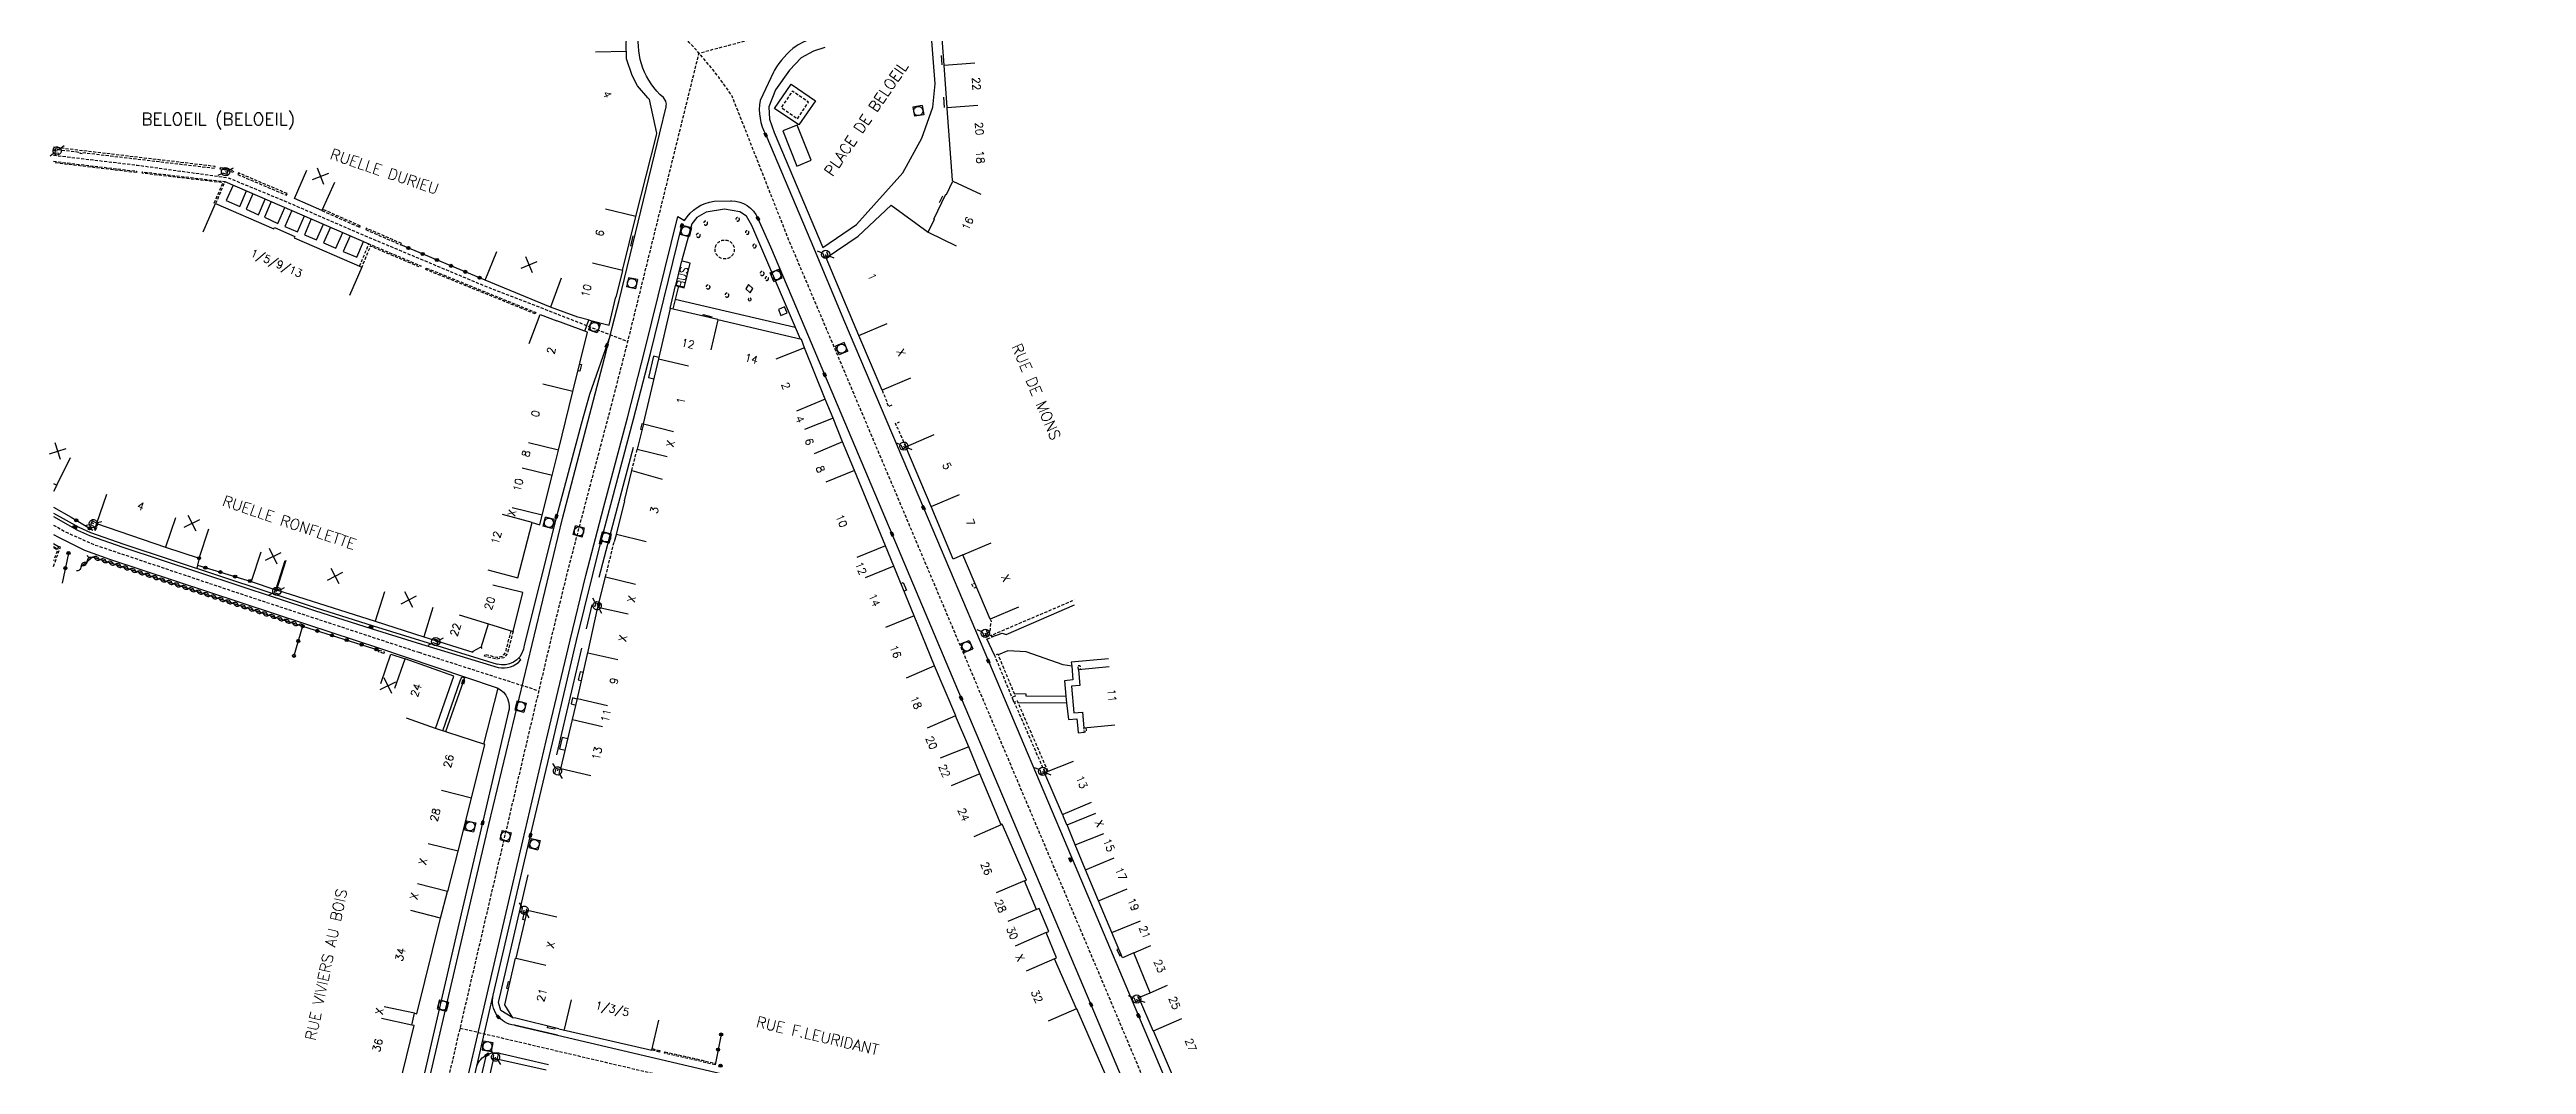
# Model space of a CAD drawing. Header units: millimetres. Extents: x 104999 to 106000, y 137000 to 138000.
# Drawn here: x 104999.4 to 105400.2, y 137584.1 to 137748.4 of the extents above; entities that cross this region are included whole.
import ezdxf
from ezdxf.enums import TextEntityAlignment as Align

# ---------------------------------------------------------------- set-up
doc = ezdxf.new("R2010")
doc.units = ezdxf.units.MM
doc.linetypes.add('DASHED', pattern=[0.75, 0.5, -0.25])
doc.layers.get('0').update_dxf_attribs({"linetype": 'CONTINUOUS'})
for name, color, linetype in [('W0001', 6, 'DASHED'), ('W0008', 7, 'CONTINUOUS'), ('W0100', 7, 'CONTINUOUS'), ('W0105', 7, 'CONTINUOUS'), ('W0112', 1, 'DASHED'), ('W0310', 3, 'CONTINUOUS'), ('W0322', 7, 'CONTINUOUS'), ('W0334', 7, 'CONTINUOUS'), ('W0400', 7, 'CONTINUOUS'), ('W0420', 7, 'CONTINUOUS'), ('W0471', 7, 'CONTINUOUS'), ('W0980', 7, 'CONTINUOUS'), ('W0984', 7, 'CONTINUOUS'), ('W0989', 7, 'CONTINUOUS'), ('W0991', 7, 'CONTINUOUS'), ('W1102', 7, 'CONTINUOUS')]:
    doc.layers.add(name, color=color, linetype=linetype)
doc.styles.get("Standard").update_dxf_attribs({"font": 'romans.shx', "width": 0.85})

# ---------------------------------------------------------------- blocks, each defined once
blk = doc.blocks.new('T420')
for p, q in [((0.75, 0.75), (-0.75, 0.75)), ((-0.75, 0.75), (-0.75, -0.75)), ((0.75, 0.75), (0.75, -0.75)), ((0.75, -0.75), (-0.75, -0.75))]:
    blk.add_line(p, q)
blk.add_ellipse((0, 0), major_axis=(-0.53, 0.53), ratio=1, start_param=3.926991, end_param=10.210176)
blk = doc.blocks.new('T471')
for p, q in [((-0.333334, 0.333334), (-0.333334, -0.333334)), ((-0.333334, 0.333334), (0.333334, 0.333334)), ((-0.333334, 0), (0, 0)), ((0.500001, 0.500001), (1.000002, 1.000002)), ((-0.500001, -0.500001), (-1.000002, -1.000002)), ((-0.333334, -0.333334), (0.333334, -0.333334))]:
    blk.add_line(p, q)
blk.add_ellipse((0, 0), major_axis=(0.471405, 0.471405), ratio=1, start_param=5.4977871438, end_param=11.780972451)
blk = doc.blocks.new('T400')
for p, q in [((-0.15, 0.3), (0.15, 0.3)), ((-0.15, -0.25), (-0.15, 0.3)), ((-0.15, 0.15), (0.15, 0.15)), ((-0.15, 0), (0.15, 0)), ((0.15, 0.3), (0.15, -0.25)), ((-0.15, -0.15), (0.15, -0.15)), ((-0.15, -0.25), (-0.15, -0.3)), ((-0.15, -0.3), (0.15, -0.3)), ((0.15, -0.3), (0.15, -0.25))]:
    blk.add_line(p, q)
blk = doc.blocks.new('t322o')
at = {"color": 0, "linetype": 'Continuous'}
for radius in [0.25, 0.15]:
    blk.add_circle((0, 0), radius, dxfattribs=at)
blk = doc.blocks.new('t991o')
at = {"color": 0, "linetype": 'Continuous'}
for p, q in [((-1, 1), (1, -1)), ((-1, -1), (1, 1))]:
    blk.add_line(p, q, dxfattribs=at)
blk = doc.blocks.new('t310o')
at = {"color": 0, "linetype": 'Continuous'}
for centre, start, end in [((-0.5, 0.38), 216.8699, 323.1304), ((0.5, -0.37), 36.8699, 143.1303)]:
    blk.add_arc(centre, 0.625, start, end, dxfattribs=at)

msp = doc.modelspace()

# ---------------------------------------------------------------- linework, layer by layer
at = {"layer": 'W0001'}
msp.add_line((105059.14, 137650.8), (105078.59, 137644.57), dxfattribs=at)
at = {"layer": 'W0001', "flags": 128}
msp.add_lwpolyline([(105413.29, 137021.14), (105369.41, 137125.33), (105336.47, 137203.44), (105317.04, 137251.43), (105277.7, 137344.55), (105240.37, 137432.98), (105199.24, 137529.91), (105195.36, 137536.86), (105186.16, 137558.73), (105178.61, 137576.56), (105176.16, 137582.37), (105170.82, 137595.03), (105161.86, 137616.2), (105149.82, 137644.64), (105138.61, 137671.18), (105127.71, 137696.98), (105125.09, 137703.17), (105118.96, 137717.63), (105109.82, 137740.83, 0.111965), (105088.34, 137761.16, 0.111965)], format="xyb", dxfattribs=at)
for points in [[(105000, 137312.03), (105001, 137316.17), (105012.92, 137365.42), (105018.51, 137388.54), (105024.67, 137414.11), (105036.4, 137463.39), (105049.15, 137517.94), (105051.88, 137529.7), (105057.93, 137556), (105067.32, 137596.39), (105073.05, 137620.97), (105076.84, 137637.18), (105080.68, 137653.46), (105083.25, 137663.97), (105086.12, 137674.95), (105089.97, 137689.5), (105092.85, 137700.66), (105104.48, 137747.78), (105143.95, 137758.27)], [(105000, 137731.26), (105013.57, 137729.65), (105028.22, 137727.63), (105037.32, 137723.89), (105050.15, 137718.34), (105069.52, 137710.22), (105092.96, 137701.1)], [(105000, 137671.4), (105002.32, 137670.12), (105006.52, 137668.25), (105031.28, 137659.94), (105059.14, 137650.8)], [(105065.83, 137589.98), (105162.74, 137567.24)]]:
    msp.add_lwpolyline(points, dxfattribs=at)
at = {"layer": 'W0008', "flags": 128}
for points in [[(105058.11, 137569.95), (105066.69, 137606.87), (105070.44, 137622.95), (105082.38, 137672.45), (105089.42, 137699.44), (105090.44, 137703.36), (105091.54, 137707.76), (105098.13, 137734.89), (105099.13, 137739.07, 0.154482), (105099.11, 137739.94), (105099.09, 137740.01), (105098.7, 137740.6, -0.256946), (105094.77, 137751.11), (105094.79, 137751.29, 0.201777), (105093.8, 137753.46), (105093.55, 137753.67), (105089.91, 137756.17), (105086.64, 137758.42)], [(105153.03, 137757.09), (105127.34, 137751.43, 0.084368), (105120.54, 137749.12), (105120.18, 137748.92, 0.107291), (105116.69, 137745), (105116.52, 137744.69), (105114.35, 137740.1, 0.165971), (105115.26, 137734.55), (105115.26, 137734.55), (105122.55, 137717.32), (105128.03, 137704.28), (105140.79, 137674.17), (105151.29, 137649.38), (105164.73, 137617.64), (105175.58, 137591.98), (105182.28, 137576.12)], [(105060.85, 137555.32), (105070.24, 137595.71), (105075.97, 137620.28), (105079.76, 137636.49), (105083.6, 137652.75), (105086.16, 137663.24), (105089.02, 137674.19), (105092.87, 137688.75), (105095.76, 137699.93), (105101.05, 137721.36), (105102.14, 137720.67, -0.236395), (105106.9, 137723.8), (105109.55, 137723.86), (105109.7, 137723.86, -0.303904), (105114, 137721.04), (105114.01, 137721.01), (105116.04, 137716.4), (105122.17, 137701.94), (105124.79, 137695.75), (105135.69, 137669.95), (105146.9, 137643.4), (105158.94, 137614.96), (105167.9, 137593.8), (105173.24, 137581.14)], [(105059.58, 137652.12), (105071.99, 137648.35, 0.272934), (105075.6, 137649.53), (105075.65, 137649.6), (105075.3, 137649.91)], [(105074.59, 137590.47), (105081.58, 137588.84), (105074.59, 137590.47, -0.462249), (105071.18, 137595.3)], [(105068.52, 137583.83, -0.421973), (105072.66, 137585.79), (105080.09, 137584.09)]]:
    msp.add_lwpolyline(points, format="xyb", dxfattribs=at)
at = {"layer": 'W0008'}
for points in [[(105000, 137672.76), (105003.88, 137670.59), (105005.84, 137669.73), (105011.22, 137667.81), (105042.22, 137657.57), (105051.6, 137654.6), (105059.58, 137652.12)], [(105000, 137669.88), (105000.82, 137669.43), (105005.04, 137667.31), (105009.05, 137665.89), (105040.96, 137655.34), (105052.77, 137651.46), (105056.89, 137650.08)], [(105081.58, 137588.84), (105118.55, 137580.17), (105163.53, 137569.63)]]:
    msp.add_lwpolyline(points, dxfattribs=at)
at = {"layer": 'W0100', "flags": 128}
for points in [[(105086.75, 137704.55), (105089.95, 137703.76), (105091.03, 137708.31), (105091.07, 137708.3), (105092.13, 137712.56), (105092.07, 137712.57), (105094.22, 137721.36), (105097.6, 137734.48), (105097.64, 137734.82), (105096.48, 137740.29), (105096.16, 137740.55), (105094.51, 137742.49), (105093.63, 137744.14), (105092.76, 137746.87), (105092.69, 137749.46), (105092.82, 137751.03), (105092.89, 137751.37), (105092.93, 137751.37), (105092.99, 137751.74), (105085.67, 137756.83)], [(105138.7, 137695.18), (105134.09, 137693.23), (105130.34, 137702.06), (105125.03, 137714.67), (105130.2, 137718.13), (105135.59, 137723.17), (105141.55, 137718.78), (105142.57, 137720.89), (105142.45, 137720.92), (105144.41, 137724.94), (105144.54, 137724.88), (105145.53, 137727.04), (105145.47, 137727.19), (105144.62, 137738.81), (105144.65, 137738.97), (105144.14, 137745.84), (105143.62, 137753.06), (105153.45, 137755.18)], [(105070.32, 137664.13), (105075.16, 137662.87), (105077.49, 137671.82), (105078.7, 137671.45), (105079.1, 137672.99), (105080.7, 137679.4), (105081.73, 137683.51), (105084.06, 137693), (105086.42, 137702.62), (105081.45, 137704.45)], [(105173.3, 137575.43), (105165.59, 137593.1), (105165.55, 137593.08), (105162, 137601.21), (105162.33, 137601.35), (105160.64, 137605.43), (105161.06, 137605.6), (105159.49, 137609.36), (105159.08, 137609.19), (105157.15, 137613.79), (105157.45, 137613.92), (105154.5, 137620.77), (105153.51, 137622.98), (105153.35, 137622.9), (105149.92, 137631.13), (105148.15, 137635.52), (105148.12, 137635.51), (105145.97, 137640.52), (105146.02, 137640.54), (105142.58, 137648.6), (105139.27, 137656.69), (105136, 137664.73), (105136.02, 137664.74), (105134.65, 137668.06), (105129.63, 137680.23), (105127.71, 137684.84), (105126.16, 137688.72), (105124.86, 137691.75), (105121.52, 137700.08), (105121.05, 137701.44), (105107.52, 137704.62), (105107.53, 137704.65), (105099.82, 137706.47), (105097.92, 137698.32), (105095.43, 137687.8), (105095.5, 137687.77), (105094.47, 137683.69), (105099.32, 137682.47)], [(105156.17, 137658.1), (105151.56, 137656.16), (105147.17, 137666.59), (105145.62, 137665.88), (105142.04, 137674.39), (105137.92, 137684.08), (105142.53, 137686.04)], [(105095.94, 137668.66), (105091.09, 137669.89), (105092.47, 137675.32), (105092.43, 137675.33), (105093.6, 137680.23), (105098.51, 137678.82)], [(105061.38, 137658.07), (105059.92, 137653.29), (105067.89, 137650.85), (105067.93, 137650.98), (105069.12, 137651.62), (105069.24, 137651.58), (105070.41, 137655.41), (105074.42, 137654.18), (105075.97, 137660.47), (105071.12, 137661.67)], [(105086.95, 137630.8), (105082.09, 137631.96), (105083.99, 137639.94), (105084.78, 137643.31), (105086.48, 137650.75), (105086.5, 137650.73), (105088.11, 137658.1), (105089.35, 137663.04), (105094.2, 137661.83)], [(105051.19, 137573.86), (105056.19, 137574.03), (105055.98, 137580.46), (105055.96, 137580.47), (105058.36, 137590.39), (105058, 137590.48), (105058.41, 137592.4), (105058.82, 137592.31), (105062.66, 137607.76), (105063.77, 137612.09), (105063.83, 137612.09), (105065.47, 137618.62), (105067.63, 137627.21), (105069.8, 137635.89), (105061.83, 137638.49), (105064.77, 137646.93), (105056.89, 137649.72)], [(105170.85, 137648.44), (105165.87, 137647.96), (105166.11, 137645.44), (105164.74, 137645.31), (105165.14, 137640.98), (105166.53, 137641.12), (105166.77, 137638.58), (105171.75, 137639.06)], [(105167.92, 137626.51), (105163.32, 137624.55), (105163.27, 137624.53), (105160.43, 137631.17), (105160.5, 137631.19), (105160.44, 137631.33), (105165.09, 137633.16)], [(105204.25, 137546.26), (105199.68, 137544.22), (105194.88, 137555.01), (105192.32, 137560.79), (105190.14, 137565.81), (105188.88, 137565.25), (105187.25, 137568.66), (105182.08, 137579.54), (105181.64, 137580.79), (105181.73, 137580.84), (105178.02, 137589.55), (105177.97, 137589.53), (105175.65, 137594.93), (105177.5, 137595.7), (105174.81, 137602.14), (105173, 137601.37), (105171.27, 137605.43), (105169.14, 137610.58), (105167.03, 137615.57), (105165.32, 137619.64), (105165.34, 137619.66), (105164.05, 137622.9), (105168.69, 137624.76)], [(105081.79, 137589.87), (105074.82, 137591.57), (105074.32, 137591.62), (105073.03, 137593.73), (105074.79, 137601.3), (105074.89, 137601.28), (105076.71, 137609.08), (105081.47, 137607.97)], [(105068.41, 137525.38), (105063.53, 137526.46), (105065.09, 137533.49), (105066.29, 137538.95), (105067.26, 137543.31), (105061.74, 137544.26), (105063.36, 137551.06), (105064.69, 137556.64), (105066.9, 137566), (105068.75, 137573.92), (105071.28, 137585.09), (105079.75, 137583.2)]]:
    msp.add_lwpolyline(points, dxfattribs=at)
for points in [[(105120.29, 137729.5), (105122.63, 137730.45), (105120.34, 137736.14), (105118.01, 137735.19)], [(105100.69, 137710.16), (105102.09, 137709.8), (105103.04, 137713.81), (105101.65, 137714.17)], [(105112.06, 137709.62), (105112.76, 137708.97), (105113.17, 137709.68), (105112.48, 137710.33)], [(105117.33, 137706.29), (105117.73, 137705.31), (105118.72, 137705.73), (105118.32, 137706.71)]]:
    msp.add_lwpolyline(points, close=True, dxfattribs=at)
at = {"layer": 'W0100'}
for points in [[(105045.48, 137726.86), (105043.45, 137722.29), (105038.99, 137724.26), (105041.02, 137728.83)], [(105024.24, 137718.83), (105026.23, 137723.42), (105035.67, 137719.32), (105035.77, 137719.54), (105039.07, 137718.09), (105038.98, 137717.88), (105049.89, 137713.15), (105047.9, 137708.56)], [(105086.75, 137704.55), (105084.88, 137705.04), (105080.46, 137706.67), (105069.85, 137711.05), (105071.75, 137715.67)], [(105077.01, 137700.77), (105078.76, 137705.46), (105081.45, 137704.45)], [(105000, 137678.12), (105000.54, 137677.85), (105002.78, 137682.32)], [(105008.57, 137676.36), (105006.96, 137671.63), (105018.14, 137667.82), (105023.57, 137666.03), (105025.13, 137670.78)], [(105033.57, 137667.02), (105031.97, 137662.28), (105036, 137660.91), (105037.52, 137665.68)], [(105037.6, 137665.68), (105036.08, 137660.92), (105052.04, 137655.82), (105059.92, 137653.29)], [(105052.98, 137645.78), (105054.61, 137650.51), (105056.89, 137649.72)], [(105081.79, 137589.87), (105096.83, 137586.42), (105097.95, 137591.29)]]:
    msp.add_lwpolyline(points, dxfattribs=at)
at = {"layer": 'W0105', "flags": 128}
for points in [[(105143.83, 137745.91), (105143.73, 137747.4)], [(105144.21, 137738.96), (105144.1, 137740.64)], [(105143.38, 137723.59), (105143.94, 137724.7)], [(105093.42, 137716.55), (105093.83, 137718.19)], [(105105.08, 137705.2), (105105.14, 137705.45), (105106.52, 137705.12), (105106.46, 137704.87)], [(105085.16, 137697.46), (105085.43, 137697.4), (105085.16, 137696.3), (105084.89, 137696.37)], [(105097.97, 137698.54), (105097.12, 137698.74), (105096.31, 137695.27), (105097.15, 137695.07)], [(105095.49, 137687.74), (105095.24, 137687.8), (105094.99, 137686.91), (105095.26, 137686.84)], [(105137.14, 137661.93), (105137.52, 137662.09), (105138.03, 137660.86), (105137.64, 137660.7)], [(105085.74, 137647.52), (105085.24, 137647.63), (105084.92, 137646.35), (105085.44, 137646.23)], [(105084.76, 137643.24), (105084, 137643.42), (105083.77, 137642.45), (105084.53, 137642.27)], [(105083.25, 137636.82), (105082.34, 137637.04), (105081.87, 137635.16), (105082.8, 137634.94)], [(105076.33, 137607.44), (105075.94, 137607.54), (105076.22, 137608.77), (105076.61, 137608.68)], [(105172.38, 137602.83), (105172.11, 137602.72), (105172.55, 137601.7), (105172.81, 137601.81)], [(105073.63, 137596.33), (105073.38, 137596.38), (105073.64, 137597.5), (105073.89, 137597.44)], [(105081.17, 137590.02), (105081.12, 137589.81), (105079.95, 137590.05), (105080.01, 137590.31)]]:
    msp.add_lwpolyline(points, dxfattribs=at)
at = {"layer": 'W0112', "flags": 128}
for points in [[(105120.41, 137737.17), (105122.18, 137739.84), (105119.58, 137741.63), (105117.78, 137738.99)], [(105027.03, 137729.28), (105028.25, 137729.07), (105029.14, 137728.71), (105029.03, 137728.45), (105028.17, 137728.8), (105026.98, 137729.01)], [(105155.65, 137643.71), (105155.14, 137643.5), (105152.31, 137650.32), (105152.81, 137650.53)]]:
    msp.add_lwpolyline(points, close=True, dxfattribs=at)
for points in [[(105000, 137732.09), (105000.26, 137732.06), (105000.28, 137732.22), (105004.28, 137731.75), (105004.26, 137731.57), (105004.71, 137731.52), (105004.73, 137731.69), (105026.15, 137729.15), (105026.18, 137729.43), (105000, 137732.54)], [(105026.02, 137723.51), (105027.42, 137726.8), (105014.37, 137728.33), (105014.4, 137728.56), (105027.73, 137726.99), (105027.7, 137726.88), (105026.23, 137723.42)], [(105049.55, 137713.3), (105051.03, 137716.91), (105059.47, 137713.34), (105059.37, 137713.11), (105051.28, 137716.54), (105049.89, 137713.15)], [(105134.09, 137693.23), (105134.86, 137691.39), (105134.81, 137691.34), (105135.12, 137690.61), (105135.77, 137690.89)], [(105137.92, 137684.08), (105136.64, 137687.09), (105136.57, 137687.08), (105136.28, 137687.83), (105136.93, 137688.08)], [(105093.6, 137680.23), (105094.47, 137683.69)], [(105089.35, 137663.04), (105090.76, 137668.78), (105090.8, 137668.76)], [(105149.38, 137661.35), (105148.92, 137661.16), (105148.64, 137661.81), (105149.1, 137662)], [(105151.56, 137656.16), (105151.75, 137655.83), (105151.65, 137655.35), (105151.52, 137654.11), (105150.81, 137653.73), (105151.14, 137652.96), (105151.89, 137653.28), (105151.77, 137653.56), (105165.23, 137659.3)], [(105074.38, 137654.19), (105073.55, 137650.98), (105073.49, 137650.65), (105072.88, 137649.92), (105071.74, 137649.67), (105069.77, 137650.18), (105069.85, 137650.49), (105071.75, 137650), (105072.71, 137650.21), (105073.19, 137650.79), (105073.24, 137651.06), (105074.07, 137654.29)], [(105069.24, 137651.58), (105069.33, 137651.4)], [(105165.87, 137647.96), (105165.8, 137648.66), (105166.11, 137648.69), (105166.18, 137647.99)], [(105160.95, 137631.53), (105155.99, 137642.91), (105155.49, 137642.69), (105160.44, 137631.33)], [(105167.08, 137638.61), (105167.15, 137637.92), (105166.84, 137637.89), (105166.77, 137638.58)], [(105163.47, 137624.2), (105163.32, 137624.55)], [(105164.05, 137622.9), (105164.02, 137622.9), (105163.83, 137623.27)]]:
    msp.add_lwpolyline(points, dxfattribs=at)
at = {"layer": 'W0112'}
for points in [[(105000, 137730.27), (105013.46, 137728.67), (105013.43, 137728.44), (105000, 137730.04)], [(105043.45, 137722.29), (105049.57, 137719.58), (105049.66, 137719.8), (105043.55, 137722.51)], [(105000, 137667.91), (105000.58, 137667.59), (105000.51, 137667.46), (105000, 137667.74)], [(105000, 137664.71), (105001.12, 137667.8), (105000.84, 137667.9), (105000, 137665.59)], [(105006.96, 137671.63), (105006.59, 137670.67), (105006.83, 137670.58), (105007.19, 137671.54)], [(105096.89, 137586.66), (105098.15, 137586.35), (105098.1, 137586.11), (105096.83, 137586.42)]]:
    msp.add_lwpolyline(points, dxfattribs=at)
for points in [[(105029.83, 137728.13), (105037.71, 137724.79), (105037.82, 137725.04), (105029.94, 137728.39)], [(105056.33, 137716.96), (105050.63, 137719.44), (105050.53, 137719.22), (105056.24, 137716.74)], [(105078.06, 137705.8), (105077.97, 137705.57), (105060.25, 137712.76), (105060.34, 137713)], [(105052.59, 137650.87), (105052.67, 137651.16), (105053.54, 137650.9), (105053.46, 137650.62)], [(105107.07, 137584.05), (105098.9, 137585.91), (105098.96, 137586.16), (105107.12, 137584.29), (105107.07, 137584.05)]]:
    msp.add_lwpolyline(points, close=True, dxfattribs=at)
for points in [[(105105.76, 137720.03, 25.516998), (105105.72, 137720, 0.03919)], [(105110.87, 137720.64, 25.516998), (105110.83, 137720.62, 0.03919)], [(105104.56, 137718.04, 25.516998), (105104.52, 137718.01, 0.03919)], [(105112.42, 137718.51, 25.516998), (105112.38, 137718.49, 0.03919)], [(105113.59, 137716.31, 25.516998), (105113.55, 137716.29, 0.03919)], [(105114.9, 137711.88, 25.516998), (105114.86, 137711.85, 0.03919)], [(105106.15, 137709.69, 25.516998), (105106.11, 137709.66, 0.03919)], [(105109.21, 137708.37, 25.516998), (105109.17, 137708.34, 0.03919)], [(105112.82, 137707.74, 25.516998), (105112.79, 137707.72, 0.03919)], [(105115.59, 137711.04, 25.516998), (105115.55, 137711.02, 0.03919)]]:
    msp.add_lwpolyline(points, format="xyb", close=True, dxfattribs=at)
at = {"layer": 'W0112', "flags": 128}
msp.add_lwpolyline([(105108.73, 137717.53, -0.825603), (105109.14, 137714.56), (105109.09, 137714.55, -1.200828), (105108.66, 137717.53)], format="xyb", close=True, dxfattribs=at)
at = {"layer": 'W0310'}
msp.add_lwpolyline([(105004.49, 137664.69), (105006.3, 137666.24), (105040.3, 137655.02)], dxfattribs=at)
at = {"layer": 'W0322'}
for points in [[(105069.85, 137711.05), (105056.24, 137716.74)], [(105002.86, 137672.65), (105006.37, 137670.57)], [(105002.44, 137666.87), (105001.4, 137661.98)], [(105023.57, 137666.03), (105023.33, 137664.89), (105031.97, 137662.28)], [(105040.32, 137655.03), (105038.91, 137650.23)], [(105040.32, 137655.03), (105052.67, 137651.16)]]:
    msp.add_lwpolyline(points, dxfattribs=at)
at = {"layer": 'W0322', "flags": 128}
msp.add_lwpolyline([(105108.06, 137588.95), (105107.12, 137584.29)], dxfattribs=at)
at = {"layer": 'W0334', "flags": 128}
for points in [[(105124.81, 137748.67), (105123.01, 137748.08), (105120.98, 137746.99), (105119.09, 137745.02), (105116.85, 137741.82), (105115.79, 137739.06), (105115.9, 137737.1), (105116.64, 137734.93), (105124.52, 137716.31), (105129.93, 137720.04), (105137.44, 137728.39), (105140.51, 137733.99), (105142.29, 137739.02), (105142.67, 137742.79), (105142.01, 137751.83)], [(105120.88, 137701.48), (105113.01, 137719.89), (105112.17, 137721.37), (105111.07, 137722.11), (105108.6, 137722.53), (105105.61, 137722.03), (105104.14, 137721.19), (105103.3, 137720.15), (105101.7, 137714.28)], [(105000, 137294.86), (105004.63, 137314.05), (105016.84, 137364.62), (105022.37, 137387.52), (105028.53, 137413.11), (105040.29, 137462.52), (105053.03, 137517.13), (105055.84, 137529.09), (105061.8, 137554.95), (105068.52, 137583.83), (105071.18, 137595.3), (105077.2, 137621.15), (105080.74, 137636.17), (105084.64, 137652.7), (105088.56, 137668.61), (105093.85, 137688.51), (105096.6, 137699.17), (105101.69, 137719.84)], [(105099.82, 137706.47), (105100.69, 137710.16)], [(105101.16, 137710.04), (105100.24, 137706.37)], [(105100.63, 137707.93), (105120.05, 137703.42)], [(105093.8, 137683.96), (105090.24, 137670.51), (105088.24, 137662.93)], [(105090.8, 137668.76), (105091.09, 137669.89)], [(105087.15, 137658.5), (105086.2, 137654.59)], [(105151.87, 137653.32), (105153.51, 137653.89), (105154.19, 137653.71), (105165.24, 137658.47)], [(105152.31, 137650.32), (105151.05, 137652.96)], [(105085.47, 137651.47), (105081.38, 137634.21)], [(105164.78, 137648.57), (105163.41, 137648.78), (105157.4, 137650.89), (105154.46, 137651.04), (105152.87, 137650.39)], [(105170.72, 137649.77), (105164.72, 137649.19), (105164.78, 137648.57), (105164.99, 137646.35), (105163.61, 137646.2), (105163.84, 137643.7), (105163.96, 137642.6), (105164.26, 137639.91), (105165.63, 137640.02), (105165.78, 137638.49), (105165.85, 137637.79), (105166.84, 137637.89)], [(105062.99, 137638.11), (105065.83, 137646.16), (105066.06, 137646.84), (105066.54, 137646.68), (105066.31, 137646), (105063.47, 137637.95)], [(105069.66, 137635.94), (105071.94, 137644.99)], [(105155.48, 137644.13), (105157.38, 137644.06), (105157.35, 137643.78), (105163.84, 137643.7)], [(105155.49, 137642.69), (105155.14, 137643.5)], [(105156.09, 137642.68), (105163.96, 137642.6)], [(105163.83, 137623.27), (105163.47, 137624.2)], [(105074.32, 137591.62), (105072.42, 137592.82), (105072.01, 137594.1), (105076.84, 137614.8)], [(105062.81, 137554.5), (105070.07, 137585.64)]]:
    msp.add_lwpolyline(points, dxfattribs=at)
msp.add_lwpolyline([(105116.67, 137738.8), (105119.37, 137742.73), (105123.3, 137740.03), (105120.61, 137736.17)], close=True, dxfattribs=at)
at = {"layer": 'W0334'}
for points in [[(105027.73, 137726.99), (105051.03, 137716.91)], [(105029.06, 137726.42), (105027.97, 137723.91), (105030.17, 137722.95), (105031.26, 137725.47)], [(105032.27, 137725.03), (105031.18, 137722.5), (105033.18, 137721.63), (105034.27, 137724.16)], [(105035.24, 137723.75), (105034.15, 137721.22), (105036.33, 137720.23), (105037.44, 137722.79)], [(105038.57, 137722.3), (105037.46, 137719.74), (105039.5, 137718.88), (105040.6, 137721.42)], [(105041.73, 137720.94), (105040.62, 137718.39), (105042.59, 137717.57), (105043.68, 137720.09)], [(105044.81, 137719.61), (105043.7, 137717.05), (105045.71, 137716.2), (105046.81, 137718.74)], [(105047.99, 137718.23), (105046.87, 137715.66), (105049.07, 137714.78), (105050.16, 137717.29)], [(105086, 137702.77), (105086.66, 137704.59)], [(105000.54, 137677.85), (105000, 137676.85)], [(105000, 137674.27), (105002.86, 137672.65)], [(105000, 137673.33), (105004.11, 137671.04), (105006.02, 137670.19), (105011.38, 137668.28), (105042.37, 137658.05), (105051.75, 137655.07), (105071.79, 137648.89)], [(105000, 137668.42), (105000.84, 137667.9)], [(105023.33, 137664.89), (105023.2, 137664.44)]]:
    msp.add_lwpolyline(points, dxfattribs=at)
at = {"layer": 'W0334', "flags": 128}
for points in [[(105090.06, 137701.92), (105086.74, 137692.54), (105085.39, 137687.75), (105081.39, 137672.78), (105076.2, 137651.94), (105076.08, 137651.31, -0.41258), (105071.79, 137648.89)], [(105056.89, 137650.08), (105071.83, 137645.05, -0.371258), (105073.6, 137640.99), (105073.48, 137640.5), (105069.45, 137623.2), (105065.62, 137606.85), (105059.39, 137579.93), (105057.07, 137569.91), (105048.72, 137533.9), (105045.23, 137518.79), (105038.81, 137491.28), (105032.51, 137464.43), (105022.83, 137423.73), (105014.54, 137389.19), (105009.86, 137369.92), (105003.44, 137343.4), (105000, 137329.17)]]:
    msp.add_lwpolyline(points, format="xyb", dxfattribs=at)
at = {"layer": 'W0991'}
for p, q in [((105065.47, 137618.62), (105060.62, 137619.83)), ((105063.77, 137612.09), (105058.92, 137613.33)), ((105062.66, 137607.76), (105057.81, 137608.99)), ((105058.41, 137592.4), (105053.52, 137593.45)), ((105058, 137590.48), (105053.11, 137591.52))]:
    msp.add_line(p, q, dxfattribs=at)
at = {"layer": 'W1102'}
for p, q in [((105092.73, 137748.05), (105087.73, 137747.92)), ((105144.14, 137745.84), (105149.13, 137746.2)), ((105144.65, 137738.97), (105149.6, 137739.33)), ((105145.53, 137727.04), (105150.07, 137724.95)), ((105094.22, 137721.36), (105089.36, 137722.55)), ((105141.55, 137718.78), (105146.06, 137716.61)), ((105092.07, 137712.57), (105087.22, 137713.76)), ((105082.18, 137711.37), (105080.46, 137706.67)), ((105107.52, 137704.62), (105106.38, 137699.75)), ((105130.34, 137702.06), (105134.94, 137704.02)), ((105121.52, 137700.08), (105116.88, 137698.22)), ((105097.92, 137698.32), (105102.79, 137697.19)), ((105084.06, 137693), (105079.2, 137694.19)), ((105124.86, 137691.75), (105120.24, 137689.83)), ((105126.16, 137688.72), (105121.52, 137686.88)), ((105081.73, 137683.51), (105076.88, 137684.73)), ((105095.5, 137687.77), (105100.35, 137686.55)), ((105127.71, 137684.84), (105123.09, 137682.91)), ((105080.7, 137679.4), (105075.85, 137680.61)), ((105129.63, 137680.23), (105125.01, 137678.33)), ((105142.04, 137674.39), (105146.65, 137676.33)), ((105019.75, 137672.55), (105018.14, 137667.82)), ((105077.49, 137671.82), (105072.65, 137673.08)), ((105079.1, 137672.99), (105074.25, 137674.21)), ((105134.65, 137668.06), (105130.03, 137666.14)), ((105147.17, 137666.59), (105151.77, 137668.53)), ((105136.02, 137664.74), (105131.37, 137662.84)), ((105053.56, 137660.58), (105052.04, 137655.82)), ((105088.11, 137658.1), (105093, 137657.04)), ((105139.27, 137656.69), (105134.65, 137654.8)), ((105055.26, 137644.99), (105056.89, 137649.72)), ((105086.5, 137650.73), (105091.35, 137649.63)), ((105142.58, 137648.6), (105137.98, 137646.64)), ((105061.83, 137638.49), (105057.11, 137640.13)), ((105083.99, 137639.94), (105088.85, 137638.78)), ((105084.78, 137643.31), (105089.65, 137642.2)), ((105145.97, 137640.52), (105141.37, 137638.55)), ((105148.12, 137635.51), (105143.51, 137633.66)), ((105067.63, 137627.21), (105062.78, 137628.43)), ((105149.92, 137631.13), (105145.3, 137629.21)), ((105153.35, 137622.9), (105148.95, 137620.93)), ((105165.32, 137619.64), (105169.99, 137621.5)), ((105167.03, 137615.57), (105171.63, 137617.52)), ((105157.15, 137613.79), (105152.54, 137611.85)), ((105169.14, 137610.58), (105173.75, 137612.51)), ((105159.08, 137609.19), (105154.47, 137607.26)), ((105160.64, 137605.43), (105155.65, 137603.25)), ((105171.27, 137605.43), (105175.89, 137607.36)), ((105074.89, 137601.28), (105079.66, 137600.18)), ((105162, 137601.21), (105157.42, 137599.21)), ((105174.81, 137602.14), (105177.6, 137603.33)), ((105177.5, 137595.7), (105180.31, 137596.91)), ((105083.76, 137594.55), (105082.67, 137589.78)), ((105165.55, 137593.08), (105160.97, 137591.08)), ((105178.02, 137589.55), (105182.61, 137591.51))]:
    msp.add_line(p, q, dxfattribs=at)
at = {"layer": 'W1102', "flags": 128}
msp.add_lwpolyline([(105065.63, 137656.87), (105070.41, 137655.41)], dxfattribs=at)

# ---------------------------------------------------------------- block references
at = {"layer": 'W0310'}
for p, rotation in [((105004.49, 137664.69), 40.732866618999), ((105005.44, 137665.5), 40.732866618999), ((105006.41, 137666.2), 341.739762970853), ((105007.6, 137665.81), 341.739762970853), ((105008.78, 137665.42), 341.739762970853), ((105009.97, 137665.03), 341.739762970853), ((105011.16, 137664.64), 341.739762970853), ((105012.35, 137664.25), 341.739762970853), ((105013.53, 137663.85), 341.739762970853), ((105014.72, 137663.46), 341.739762970853), ((105015.91, 137663.07), 341.739762970853), ((105017.09, 137662.68), 341.739762970853), ((105018.28, 137662.29), 341.739762970853), ((105019.47, 137661.9), 341.739762970853), ((105020.66, 137661.5), 341.739762970853), ((105021.84, 137661.11), 341.739762970853), ((105023.03, 137660.72), 341.739762970853), ((105024.22, 137660.33), 341.739762970853), ((105025.4, 137659.94), 341.739762970853), ((105026.59, 137659.55), 341.739762970853), ((105027.78, 137659.15), 341.739762970853), ((105028.96, 137658.76), 341.739762970853), ((105030.15, 137658.37), 341.739762970853), ((105031.34, 137657.98), 341.739762970853), ((105032.53, 137657.59), 341.739762970853), ((105033.71, 137657.2), 341.739762970853), ((105034.9, 137656.8), 341.739762970853), ((105036.09, 137656.41), 341.739762970853), ((105037.27, 137656.02), 341.739762970853), ((105038.46, 137655.63), 341.739762970853), ((105039.65, 137655.24), 341.739762970853)]:
    msp.add_blockref('t310o', p, dxfattribs=dict(at, rotation=rotation))
at = {"layer": 'W0322'}
for p, rotation in [((105057.43, 137716.24), 157.2942844456946), ((105059.73, 137715.28), 157.2942844456946), ((105062.04, 137714.31), 157.2942844456946), ((105064.35, 137713.35), 157.2942844456946), ((105066.65, 137712.38), 157.2942844456946), ((105068.96, 137711.42), 157.2942844456946), ((105003.7, 137672.15), 329.412140875139), ((105005.85, 137670.88), 329.412140875139), ((105001.92, 137664.42), 258.096007797173), ((105002.44, 137666.87), 258.096007797173), ((105023.57, 137666.03), 258.2130321814701), ((105024.61, 137664.5), 343.1936524447379), ((105027.01, 137663.78), 343.1936524447379), ((105029.4, 137663.06), 343.1936524447379), ((105031.79, 137662.34), 343.1936524447379), ((105039.61, 137652.63), 253.547362171043), ((105040.32, 137655.03), 253.547362171043), ((105042.71, 137654.28), 342.605919599649), ((105045.09, 137653.53), 342.605919599649), ((105047.48, 137652.78), 342.605919599649), ((105049.86, 137652.04), 342.605919599649), ((105038.91, 137650.23), 253.547362171043), ((105052.25, 137651.29), 342.605919599649), ((105108.06, 137588.95), 78.51673082502224), ((105107.56, 137586.5), 78.51673082502224), ((105107.95, 137583.9), 346.4777451599559)]:
    msp.add_blockref('t322o', p, dxfattribs=dict(at, rotation=rotation))
at = {"layer": 'W0400'}
for p, rotation in [((105115.26, 137734.55), 19.48295082138304), ((105101.69, 137719.84), 166.1816424121168), ((105114.01, 137721.01), 36.44383384019303), ((105089.54, 137700.45), 160.4911377126269), ((105124.79, 137695.75), 22.93960800648764), ((105081.39, 137672.78), 166.0010282190963), ((105140.79, 137674.17), 202.952645408472), ((105003.48, 137671.07), 60.81116976261507), ((105088.56, 137668.61), 165.5856927540793), ((105135.69, 137669.95), 22.35128428610145), ((105051.42, 137654.91), 72.39190746339601), ((105151.29, 137649.38), 202.947202567214), ((105066.31, 137646), 160.2971856984349), ((105146.9, 137643.4), 23.70358850392651), ((105069.45, 137623.2), 166.8474366253036), ((105077.2, 137621.15), 166.8857135161923), ((105164.56, 137617.25), 24.04150539093736), ((105071.99, 137591.81), 222.1987073172329), ((105167.9, 137593.8), 23.0925308424088), ((105175.58, 137591.98), 202.89021095501), ((105070.15, 137585.64), 121.0636046946726)]:
    msp.add_blockref('T400', p, dxfattribs=dict(at, rotation=rotation))
at = {"layer": 'W0420'}
for p, rotation in [((105139.96, 137738.42), 9.77871911019361), ((105102.33, 137718.96), 345.472956645631), ((105116.97, 137711.82), 202.848125615622), ((105093.63, 137710.54), 348.231711092951), ((105087.53, 137703.45), 339.811796152365), ((105127.55, 137699.94), 292.8105728245569), ((105080.18, 137671.75), 256.147364625522), ((105085.04, 137670.38), 255.165836523159), ((105089.41, 137669.4), 255.165836523159), ((105147.78, 137651.75), 112.947202567214), ((105075.59, 137642.04), 75.8869971785462), ((105067.43, 137622.64), 76.8639511712024), ((105073.15, 137621.05), 76.8639511712024), ((105077.85, 137619.76), 76.86408782084989), ((105063.03, 137593.64), 75.91172397764879), ((105070.23, 137587.05), 79.1858572214283)]:
    msp.add_blockref('T420', p, dxfattribs=dict(at, rotation=rotation))
at = {"layer": 'W0471'}
for p, rotation in [((105000.59, 137731.95), 352.3889081787543), ((105027.85, 137728.58), 161.3356050065886), ((105124.96, 137715.2), 112.829978257492), ((105137.62, 137684.17), 113.010688836356), ((105006.46, 137671.63), 329.412140875139), ((105036.14, 137660.68), 341.257886048622), ((105087.99, 137658.34), 255.207676708982), ((105061.87, 137652.53), 161.344075412397), ((105150.8, 137653.88), 112.814724513538), ((105081.56, 137631.6), 256.69509896744), ((105160.1, 137631.53), 111.514822754667), ((105076.18, 137609.05), 77.00742015028273), ((105175.31, 137594.68), 113.2882656221209), ((105071.55, 137585.28), 79.1858572214283)]:
    msp.add_blockref('T471', p, dxfattribs=dict(at, rotation=rotation))
at = {"layer": 'W0991'}
for p, rotation in [((105043.25, 137727.85), 66.08682504600417), ((105076.97, 137713.52), 67.58980054994036), ((105000.71, 137683.36), 63.48591088883229), ((105022.43, 137671.67), 71.78908571320002), ((105035.59, 137666.33), 71.25788604899313), ((105045.58, 137663.13), 72.29059576773136), ((105057.51, 137659.32), 72.1877450402045), ((105054.12, 137645.38), 70.98723513836102)]:
    msp.add_blockref('t991o', p, dxfattribs=dict(at, rotation=rotation))

# ---------------------------------------------------------------- texts
at = {"layer": 'W0980'}
msp.add_text('BELOEIL (BELOEIL)', height=2, dxfattribs=at).set_placement((105026.66, 137736.96), align=Align.MIDDLE)
at = {"layer": 'W0984'}
msp.add_text('BUS', height=1.25, rotation=76.613, dxfattribs=at).set_placement((105101.77, 137711.52), align=Align.MIDDLE)
at = {"layer": 'W0989'}
for s, rotation, p in [('PLACE DE BELOEIL', 55.5133, (105131.52, 137737.17)), ('RUELLE DURIEU', 341.3837, (105053.58, 137728.61)), ('RUE DE MONS', 292.9119, (105159.05, 137692.97)), ('RUELLE RONFLETTE', 341.3837, (105038.18, 137671.81)), ('RUE VIVIERS AU BOIS', 78.1501, (105044.13, 137600.27)), ('RUE F.LEURIDANT', 346.7949, (105123.66, 137588.74))]:
    msp.add_text(s, height=1.75, rotation=rotation, dxfattribs=at).set_placement(p, align=Align.MIDDLE)
at = {"layer": 'W0991'}
for s, rotation, p in [('4', 292.4312, (105089.61, 137741.11)), ('22', 273.9314, (105149.35, 137742.81)), ('20', 273.9314, (105149.83, 137735.54)), ('18', 273.9314, (105149.98, 137730.95)), ('16', 64.2902, (105147.93, 137720.19)), ('6', 76.2582, (105088.42, 137718.66)), ('1/5/9/13', 336.5497, (105036.07, 137713.7)), ('10', 76.2582, (105086.24, 137709.33)), ('1', 293.1448, (105132.49, 137711.61)), ('2', 76.1793, (105080.54, 137699.64)), ('12', 346.8215, (105102.69, 137700.76)), ('14', 345.7176, (105112.94, 137698.31)), ('X', 292.9987, (105137.17, 137699.32)), ('2', 291.8626, (105118.52, 137693.92)), ('0', 75.945, (105078, 137689.43)), ('1', 77.0555, (105101.54, 137691.51)), ('4', 292.1645, (105120.8, 137688.51)), ('X', 75.8957, (105099.85, 137684.55)), ('6', 292.1645, (105122.32, 137684.9)), ('8', 75.945, (105076.47, 137682.96)), ('8', 292.1645, (105124.12, 137680.44)), ('5', 293.0103, (105144.6, 137680.97)), ('10', 75.945, (105075.2, 137677.89)), ('4', 341.1831, (105014.15, 137674.46)), ('X', 75.3743, (105074.2, 137673.35)), ('3', 75.7727, (105097.23, 137673.82)), ('10', 292.1645, (105127.54, 137672.09)), ('7', 293.0103, (105148.4, 137671.8)), ('12', 75.4044, (105071.66, 137669.35)), ('12', 292.1645, (105130.67, 137664.4)), ('X', 75.9688, (105093.56, 137659.41)), ('14', 292.1645, (105132.86, 137659.27)), ('X', 292.8374, (105154.1, 137662.78)), ('20', 71.9474, (105070.59, 137658.74)), ('22', 71.7372, (105065.06, 137654.46)), ('X', 76.8615, (105092.14, 137653.07)), ('16', 292.2381, (105136.28, 137650.92)), ('24', 70.7638, (105058.67, 137644.67)), ('9', 77.0401, (105090.71, 137646.17)), ('11', 275.4834, (105171.31, 137643.8)), ('11', 77.0401, (105089.42, 137640.56)), ('18', 292.7825, (105139.6, 137642.67)), ('20', 292.7825, (105142.1, 137636.16)), ('26', 75.9161, (105063.93, 137633.2)), ('13', 77.0401, (105087.96, 137634.45)), ('22', 292.7825, (105144.19, 137631.6)), ('13', 292.5862, (105166.41, 137629.81)), ('28', 75.9161, (105061.78, 137624.5)), ('24', 292.7825, (105147.29, 137624.54)), ('X', 291.7554, (105169.27, 137623.08)), ('15', 292.5862, (105170.82, 137619.59)), ('X', 75.3845, (105059.8, 137616.93)), ('26', 292.7825, (105150.99, 137615.81)), ('17', 292.5862, (105172.75, 137614.95)), ('X', 75.6074, (105058.39, 137611.34)), ('28', 292.7995, (105153.27, 137609.73)), ('19', 292.5862, (105174.77, 137610)), ('X', 76.9162, (105080.46, 137603.44)), ('30', 292.7995, (105155.17, 137605.37)), ('21', 292.5862, (105176.62, 137605.51)), ('34', 76.0515, (105056.13, 137601.9)), ('X', 293.5641, (105156.41, 137601.38)), ('23', 292.8489, (105179.02, 137600.02)), ('21', 76.9162, (105079.03, 137595.33)), ('32', 293.7277, (105159.16, 137595.12)), ('1/3/5', 347.0694, (105090.43, 137593.02)), ('25', 292.426, (105181.42, 137594.06)), ('36', 76.4112, (105052.45, 137587.22)), ('27', 292.426, (105184.06, 137587.25))]:
    msp.add_text(s, height=1.25, rotation=rotation, dxfattribs=at).set_placement(p, align=Align.MIDDLE)
msp.add_text('X', height=1.25, rotation=77.9874, dxfattribs=at).set_placement((105053.47, 137593.09), align=Align.RIGHT)

doc.saveas('drawing.dxf')
